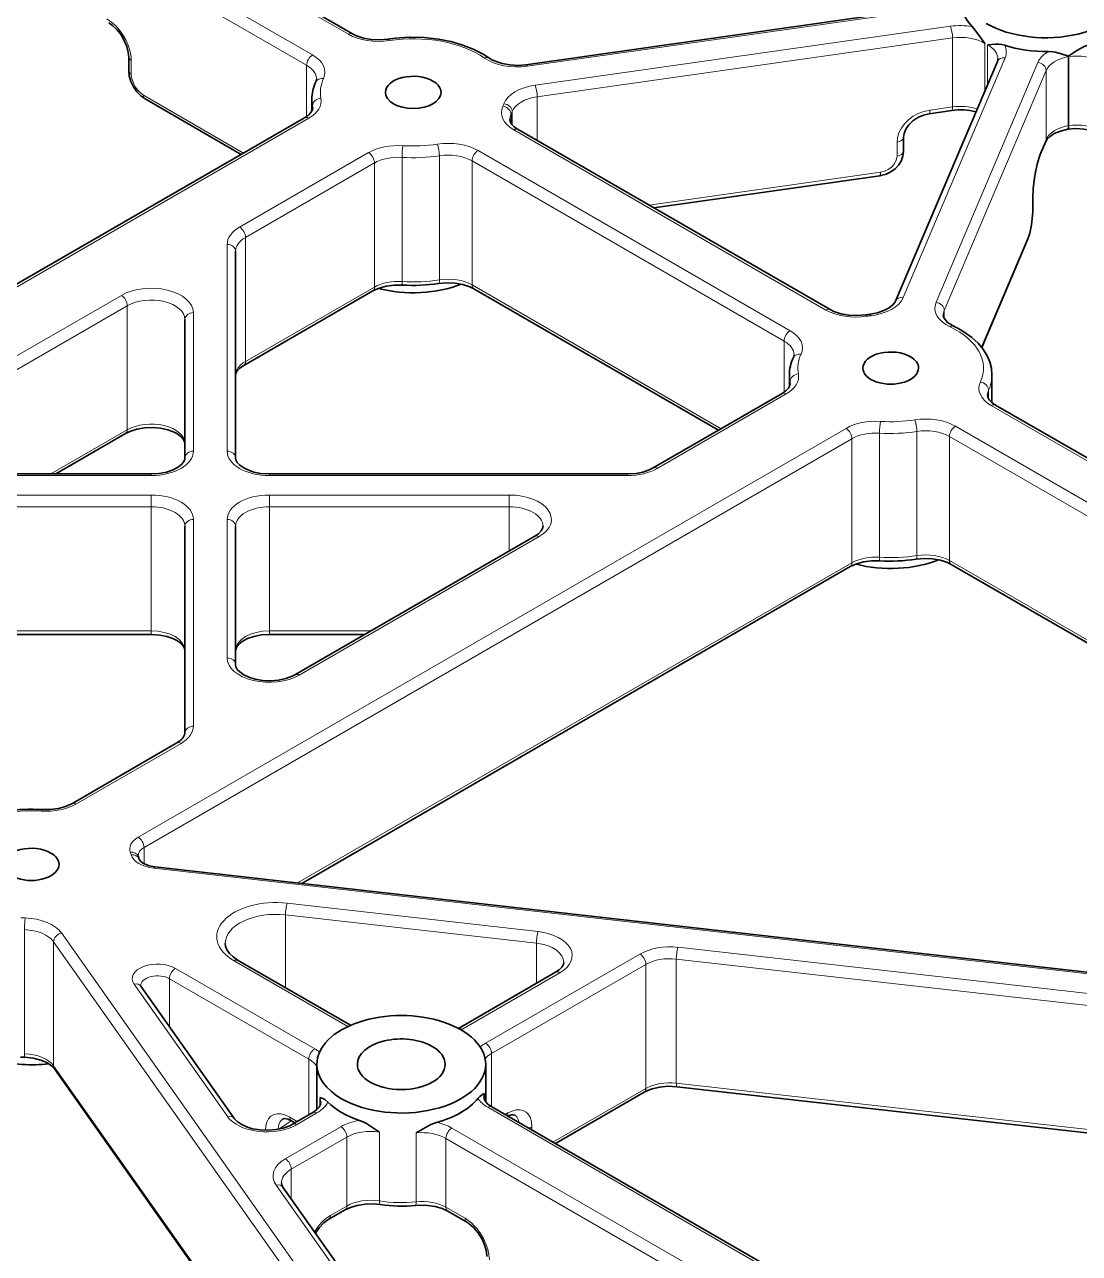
# Model space of a CAD drawing. Extents: x 297 to 1016, y 71 to 742.
# Drawn here: x 837.4 to 899.9, y 598.9 to 671.7 of the extents above; entities that cross this region are included whole.
import ezdxf

# ---------------------------------------------------------------- set-up
doc = ezdxf.new("R2010")
doc.units = 0

msp = doc.modelspace()

# ---------------------------------------------------------------- linework, layer by layer
at = {"color": 7, "lineweight": 13, "ltscale": 0.374103}
for p, q in [((843.633, 678.594), (856.592, 671.112)), ((854.471, 669.887), (841.512, 677.369)), ((892.553, 647.9), (905.513, 640.418)), ((905.159, 639.806), (892.2, 647.288))]:
    msp.add_line(p, q, dxfattribs=at)
at = {"color": 7, "lineweight": 35, "ltscale": 0.374103}
msp.add_line((856.842, 671.137), (843.883, 678.619), dxfattribs=at)
at = {"color": 7, "lineweight": 13, "ltscale": 0.374104}
msp.add_line((841.158, 676.757), (854.117, 669.275), dxfattribs=at)
at = {"color": 7, "lineweight": 35}
for p, q in [((867.109, 669.308), (891.711, 672.792)), ((853.997, 666.167), (812.065, 641.957)), ((866.64, 665.48), (885.127, 654.807)), ((873.123, 645.07), (851.91, 645.07)), ((886.317, 639.581), (853.824, 620.822)), ((844.91, 635.567), (823.697, 635.567)), ((950.879, 609.866), (845.128, 621.804)), ((839.186, 609.838), (867.868, 569.241)), ((876.054, 608.781), (949.537, 600.486)), ((911.946, 580.535), (865.096, 607.584)), ((879.846, 564.424), (852.717, 602.825))]:
    msp.add_line(p, q, dxfattribs=at)
at = {"color": 7, "lineweight": 13}
for p, q in [((867.179, 669.221), (891.781, 672.705)), ((867.655, 668.1), (892.258, 671.584)), ((892.377, 670.895), (867.775, 667.411)), ((812.315, 641.933), (854.247, 666.142)), ((884.877, 654.782), (866.39, 665.455)), ((864.269, 664.23), (882.755, 653.557)), ((882.402, 652.945), (863.915, 663.618)), ((844.134, 623.561), (886.067, 647.771)), ((886.42, 647.159), (844.488, 622.949)), ((873.123, 644.978), (851.91, 644.978)), ((823.697, 643.824), (844.91, 643.824)), ((844.91, 643.127), (823.697, 643.127)), ((853.579, 620.85), (886.42, 639.81)), ((823.697, 635.778), (844.91, 635.778)), ((950.823, 609.777), (845.072, 621.715)), ((875.087, 566.473), (839.131, 617.366)), ((839.594, 617.884), (875.55, 566.99)), ((876.111, 617.035), (956.046, 608.011)), ((955.95, 607.319), (876.015, 616.343)), ((839.131, 610.018), (867.99, 569.171)), ((876.015, 608.995), (949.84, 600.66)), ((911.696, 580.51), (864.846, 607.559)), ((862.725, 606.334), (909.575, 579.285)), ((909.221, 578.673), (862.371, 605.722)), ((879.438, 564.544), (852.309, 602.944))]:
    msp.add_line(p, q, dxfattribs=at)
at = {"color": 7, "lineweight": 13, "ltscale": 0.102061}
for p, q in [((892.377, 670.895), (892.377, 666.813)), ((897.92, 664.882), (897.92, 668.965)), ((856.498, 601.714), (856.498, 605.796)), ((862.371, 605.722), (862.371, 601.639))]:
    msp.add_line(p, q, dxfattribs=at)
at = {"color": 7, "lineweight": 35, "ltscale": 0.001207}
msp.add_line((894.268, 670.611), (894.297, 670.573), dxfattribs=at)
at = {"color": 7, "lineweight": 13, "ltscale": 0.069934}
msp.add_line((894.297, 667.775), (894.297, 670.573), dxfattribs=at)
at = {"color": 7, "lineweight": 35, "ltscale": 0.000775989}
msp.add_line((894.448, 670.486), (894.479, 670.49), dxfattribs=at)
at = {"color": 7, "lineweight": 13, "ltscale": 0.058917}
msp.add_line((894.448, 668.129), (894.448, 670.486), dxfattribs=at)
at = {"color": 7, "lineweight": 35, "ltscale": 0.020412}
msp.add_line((843.583, 668.945), (843.583, 669.761), dxfattribs=at)
at = {"color": 7, "lineweight": 13, "ltscale": 0.385822}
for p, q in [((895.492, 669.717), (889.457, 655.513)), ((897.92, 668.965), (891.885, 654.76))]:
    msp.add_line(p, q, dxfattribs=at)
at = {"color": 7, "lineweight": 35, "ltscale": 0.000656172}
msp.add_line((899.253, 669.816), (899.253, 669.789), dxfattribs=at)
at = {"color": 7, "lineweight": 35, "ltscale": 0.102061}
msp.add_line((899.253, 669.789), (899.253, 665.707), dxfattribs=at)
at = {"color": 7, "lineweight": 13, "ltscale": 0.020413}
for p, q in [((843.729, 668.74), (843.729, 669.557)), ((889.089, 663.898), (889.089, 664.714))]:
    msp.add_line(p, q, dxfattribs=at)
at = {"color": 7, "lineweight": 13, "ltscale": 0.075789}
msp.add_line((854.117, 669.275), (854.117, 666.243), dxfattribs=at)
at = {"color": 7, "lineweight": 35, "ltscale": 0.385822}
msp.add_line((895.032, 669.504), (888.997, 655.3), dxfattribs=at)
at = {"color": 7, "lineweight": 13, "ltscale": 0.385824}
msp.add_line((891.4, 655.237), (897.434, 669.442), dxfattribs=at)
at = {"color": 7, "lineweight": 13, "ltscale": 0.171475}
msp.add_line((850.385, 664.081), (844.445, 667.511), dxfattribs=at)
at = {"color": 7, "lineweight": 13, "ltscale": 0.064658}
msp.add_line((867.775, 664.825), (867.775, 667.411), dxfattribs=at)
at = {"color": 7, "lineweight": 35, "ltscale": 0.164259}
msp.add_line((844.548, 667.282), (850.238, 663.997), dxfattribs=at)
at = {"color": 7, "lineweight": 35, "ltscale": 0.017282}
for p, q in [((854.431, 666.571), (854.431, 667.263)), ((882.715, 650.242), (882.715, 650.933))]:
    msp.add_line(p, q, dxfattribs=at)
at = {"color": 7, "lineweight": 13, "ltscale": 0.005444}
msp.add_line((854.467, 666.882), (854.467, 666.664), dxfattribs=at)
at = {"color": 7, "lineweight": 13, "ltscale": 0.033618}
msp.add_line((891.046, 666.624), (892.377, 666.813), dxfattribs=at)
at = {"color": 7, "lineweight": 13, "ltscale": 0.012914}
msp.add_line((866.226, 665.85), (866.226, 666.366), dxfattribs=at)
at = {"color": 7, "lineweight": 13, "ltscale": 0.019475}
msp.add_line((866.296, 666.533), (866.296, 665.754), dxfattribs=at)
at = {"color": 7, "lineweight": 35, "ltscale": 0.033618}
msp.add_line((892.328, 666.598), (890.997, 666.41), dxfattribs=at)
at = {"color": 7, "lineweight": 35, "ltscale": 0.020413}
msp.add_line((889.47, 664.178), (889.47, 664.995), dxfattribs=at)
at = {"color": 7, "lineweight": 35, "ltscale": 0.020886}
msp.add_line((897.568, 663.987), (897.895, 664.755), dxfattribs=at)
at = {"color": 7, "lineweight": 13, "ltscale": 0.020879}
msp.add_line((897.593, 664.113), (897.92, 664.882), dxfattribs=at)
at = {"color": 7, "lineweight": 13, "ltscale": 0.22056}
for p, q in [((850.142, 659.69), (857.782, 664.101)), ((858.136, 663.489), (850.496, 659.077))]:
    msp.add_line(p, q, dxfattribs=at)
at = {"color": 7, "lineweight": 13, "ltscale": 0.183711}
for p, q in [((859.77, 656.471), (859.77, 663.82)), ((858.136, 663.489), (858.136, 656.14)), ((863.915, 656.27), (863.915, 663.618)), ((888.055, 647.49), (888.055, 640.141)), ((890.268, 640.238), (890.268, 647.587)), ((844.91, 635.778), (844.91, 643.127)), ((851.91, 643.127), (851.91, 635.778)), ((839.131, 617.366), (839.131, 610.018)), ((874.217, 608.678), (874.217, 616.026)), ((876.015, 616.343), (876.015, 608.995))]:
    msp.add_line(p, q, dxfattribs=at)
at = {"color": 7, "lineweight": 13, "ltscale": 0.183713}
for p, q in [((861.984, 663.917), (861.984, 656.568)), ((850.496, 651.729), (850.496, 659.077)), ((843.496, 655.036), (843.496, 647.688)), ((886.42, 639.81), (886.42, 647.159)), ((892.2, 647.288), (892.2, 639.94)), ((837.41, 610.734), (837.41, 618.082))]:
    msp.add_line(p, q, dxfattribs=at)
at = {"color": 7, "lineweight": 13, "ltscale": 0.346295}
msp.add_line((874.398, 661.001), (888.113, 662.943), dxfattribs=at)
at = {"color": 7, "lineweight": 35, "ltscale": 0.337762}
msp.add_line((888.064, 662.728), (874.687, 660.834), dxfattribs=at)
at = {"color": 7, "lineweight": 13, "ltscale": 0.020412}
msp.add_line((897.114, 660.535), (897.114, 661.351), dxfattribs=at)
at = {"color": 7, "lineweight": 35, "ltscale": 0.020407}
msp.add_line((897.128, 660.604), (897.128, 661.42), dxfattribs=at)
at = {"color": 7, "lineweight": 13, "ltscale": 0.178251}
msp.add_line((894.086, 652.592), (896.874, 659.154), dxfattribs=at)
at = {"color": 7, "lineweight": 35, "ltscale": 0.175438}
msp.add_line((894.105, 652.569), (896.849, 659.028), dxfattribs=at)
at = {"color": 7, "lineweight": 13, "ltscale": 0.306186}
msp.add_line((849.41, 646.422), (849.41, 658.669), dxfattribs=at)
at = {"color": 7, "lineweight": 35, "ltscale": 0.306186}
for p, q in [((849.91, 658.261), (849.91, 646.013)), ((846.91, 629.725), (846.91, 641.972))]:
    msp.add_line(p, q, dxfattribs=at)
at = {"color": 7, "lineweight": 35, "ltscale": 0.220561}
msp.add_line((850.392, 651.5), (858.032, 655.911), dxfattribs=at)
at = {"color": 7, "lineweight": 13, "ltscale": 0.220561}
msp.add_line((850.496, 651.729), (858.136, 656.14), dxfattribs=at)
at = {"color": 7, "lineweight": 13, "ltscale": 0.425899}
msp.add_line((863.915, 656.27), (878.669, 647.752), dxfattribs=at)
at = {"color": 7, "lineweight": 35, "ltscale": 0.418683}
msp.add_line((878.523, 647.667), (864.019, 656.041), dxfattribs=at)
at = {"color": 7, "lineweight": 13, "ltscale": 0.4103}
for p, q in [((843.142, 655.648), (828.929, 647.442)), ((867.891, 641.36), (853.678, 633.154))]:
    msp.add_line(p, q, dxfattribs=at)
at = {"color": 7, "lineweight": 13, "ltscale": 0.410302}
msp.add_line((829.282, 646.83), (843.496, 655.036), dxfattribs=at)
at = {"color": 7, "lineweight": 13, "ltscale": 0.20515}
for p, q in [((847.41, 646.422), (847.41, 654.628)), ((849.41, 634.174), (849.41, 642.38))]:
    msp.add_line(p, q, dxfattribs=at)
at = {"color": 7, "lineweight": 13, "ltscale": 0.011873}
msp.add_line((891.885, 654.76), (891.885, 654.286), dxfattribs=at)
at = {"color": 7, "lineweight": 35, "ltscale": 0.20515}
for p, q in [((846.91, 654.219), (846.91, 646.013)), ((849.91, 641.972), (849.91, 633.766))]:
    msp.add_line(p, q, dxfattribs=at)
at = {"color": 7, "lineweight": 13, "ltscale": 0.07579}
msp.add_line((882.402, 649.913), (882.402, 652.945), dxfattribs=at)
at = {"color": 7, "lineweight": 35, "ltscale": 0.040987}
msp.add_line((894.715, 649.294), (894.715, 650.933), dxfattribs=at)
at = {"color": 7, "lineweight": 13, "ltscale": 0.005443}
msp.add_line((882.751, 650.334), (882.751, 650.552), dxfattribs=at)
at = {"color": 7, "lineweight": 13, "ltscale": 0.012915}
for p, q in [((894.51, 650.036), (894.51, 649.52)), ((854.894, 607.62), (854.894, 608.136))]:
    msp.add_line(p, q, dxfattribs=at)
at = {"color": 7, "lineweight": 35, "ltscale": 0.220562}
msp.add_line((874.641, 645.426), (882.281, 649.837), dxfattribs=at)
at = {"color": 7, "lineweight": 13, "ltscale": 0.220562}
msp.add_line((882.531, 649.812), (874.891, 645.401), dxfattribs=at)
at = {"color": 7, "lineweight": 13, "ltscale": 0.369401}
msp.add_line((907.471, 641.737), (894.674, 649.125), dxfattribs=at)
at = {"color": 7, "lineweight": 35, "ltscale": 0.366926}
msp.add_line((894.924, 649.15), (907.635, 641.811), dxfattribs=at)
at = {"color": 7, "lineweight": 13, "ltscale": 0.13087}
msp.add_line((843.496, 647.688), (838.962, 645.07), dxfattribs=at)
at = {"color": 7, "lineweight": 35, "ltscale": 0.119426}
msp.add_line((839.255, 645.07), (843.392, 647.459), dxfattribs=at)
at = {"color": 7, "lineweight": 35, "ltscale": 0.35533}
msp.add_line((830.697, 645.07), (844.91, 645.07), dxfattribs=at)
at = {"color": 7, "lineweight": 13, "ltscale": 0.35533}
for p, q in [((830.697, 644.978), (844.91, 644.978)), ((851.91, 643.824), (866.123, 643.824)), ((866.123, 643.127), (851.91, 643.127))]:
    msp.add_line(p, q, dxfattribs=at)
at = {"color": 7, "lineweight": 13, "ltscale": 0.002293}
for p, q in [((844.91, 645.07), (844.91, 644.978)), ((851.91, 644.978), (851.91, 645.07)), ((873.123, 644.978), (873.123, 645.07))]:
    msp.add_line(p, q, dxfattribs=at)
at = {"color": 7, "lineweight": 13, "ltscale": 0.017424}
for p, q in [((844.91, 643.127), (844.91, 643.824)), ((851.91, 643.824), (851.91, 643.127)), ((866.123, 643.824), (866.123, 643.127))]:
    msp.add_line(p, q, dxfattribs=at)
at = {"color": 7, "lineweight": 13, "ltscale": 0.065465}
msp.add_line((866.123, 640.508), (866.123, 643.127), dxfattribs=at)
at = {"color": 7, "lineweight": 13, "ltscale": 0.306187}
msp.add_line((847.41, 642.38), (847.41, 630.133), dxfattribs=at)
at = {"color": 7, "lineweight": 35, "ltscale": 0.4103}
msp.add_line((853.428, 633.178), (867.641, 641.384), dxfattribs=at)
at = {"color": 7, "lineweight": 13, "ltscale": 0.279231}
msp.add_line((892.2, 639.94), (901.872, 634.355), dxfattribs=at)
at = {"color": 7, "lineweight": 35, "ltscale": 0.279231}
msp.add_line((901.976, 634.126), (892.303, 639.711), dxfattribs=at)
at = {"color": 7, "lineweight": 13, "ltscale": 0.005283}
for p, q in [((844.91, 635.567), (844.91, 635.778)), ((851.91, 635.567), (851.91, 635.778))]:
    msp.add_line(p, q, dxfattribs=at)
at = {"color": 7, "lineweight": 13, "ltscale": 0.15052}
msp.add_line((851.91, 635.778), (857.931, 635.778), dxfattribs=at)
at = {"color": 7, "lineweight": 35, "ltscale": 0.14137}
msp.add_line((851.91, 635.567), (857.565, 635.567), dxfattribs=at)
at = {"color": 7, "lineweight": 35, "ltscale": 0.179737}
msp.add_line((840.201, 625.542), (846.428, 629.137), dxfattribs=at)
at = {"color": 7, "lineweight": 13, "ltscale": 0.179737}
msp.add_line((846.678, 629.112), (840.451, 625.518), dxfattribs=at)
at = {"color": 7, "lineweight": 13, "ltscale": 0.024066}
msp.add_line((844.488, 622.949), (844.488, 621.986), dxfattribs=at)
at = {"color": 7, "lineweight": 13, "ltscale": 0.374008}
for p, q in [((852.964, 619.648), (867.83, 617.969)), ((867.734, 617.278), (852.868, 618.956))]:
    msp.add_line(p, q, dxfattribs=at)
at = {"color": 7, "lineweight": 13, "ltscale": 0.107816}
msp.add_line((852.868, 618.956), (852.868, 614.643), dxfattribs=at)
at = {"color": 7, "lineweight": 13, "ltscale": 0.059389}
msp.add_line((867.734, 614.902), (867.734, 617.278), dxfattribs=at)
at = {"color": 7, "lineweight": 13, "ltscale": 0.264017}
msp.add_line((864.717, 611.358), (873.863, 616.639), dxfattribs=at)
at = {"color": 7, "lineweight": 13, "ltscale": 0.238282}
msp.add_line((846.346, 615.79), (854.601, 611.024), dxfattribs=at)
at = {"color": 7, "lineweight": 13, "ltscale": 0.19461}
msp.add_line((856.559, 612.343), (849.818, 616.236), dxfattribs=at)
at = {"color": 7, "lineweight": 35, "ltscale": 0.192135}
msp.add_line((856.724, 612.418), (850.068, 616.26), dxfattribs=at)
at = {"color": 7, "lineweight": 13, "ltscale": 0.264018}
msp.add_line((874.217, 616.026), (865.071, 610.746), dxfattribs=at)
at = {"color": 7, "lineweight": 13, "ltscale": 0.238281}
msp.add_line((854.247, 610.412), (845.993, 615.178), dxfattribs=at)
at = {"color": 7, "lineweight": 13, "ltscale": 0.070889}
msp.add_line((845.993, 615.178), (845.993, 612.342), dxfattribs=at)
at = {"color": 7, "lineweight": 35, "ltscale": 0.166237}
msp.add_line((868.868, 615.557), (863.11, 612.232), dxfattribs=at)
at = {"color": 7, "lineweight": 13, "ltscale": 0.167869}
msp.add_line((869.118, 615.532), (863.303, 612.175), dxfattribs=at)
at = {"color": 7, "lineweight": 13, "ltscale": 0.240186}
msp.add_line((849.441, 607.004), (843.897, 614.851), dxfattribs=at)
at = {"color": 7, "lineweight": 35, "ltscale": 0.240187}
msp.add_line((849.849, 606.884), (844.305, 614.731), dxfattribs=at)
at = {"color": 7, "lineweight": 13, "ltscale": 0.078685}
msp.add_line((865.071, 610.746), (865.071, 607.599), dxfattribs=at)
at = {"color": 7, "lineweight": 35, "ltscale": 0.00646}
msp.add_line((837.424, 610.522), (837.166, 610.536), dxfattribs=at)
at = {"color": 7, "lineweight": 13, "ltscale": 0.082414}
msp.add_line((854.247, 607.116), (854.247, 610.412), dxfattribs=at)
at = {"color": 7, "lineweight": 35, "ltscale": 0.067143}
msp.add_line((854.724, 610.108), (854.724, 607.422), dxfattribs=at)
at = {"color": 7, "lineweight": 35, "ltscale": 0.055385}
msp.add_line((864.724, 610.108), (864.724, 607.893), dxfattribs=at)
at = {"color": 7, "lineweight": 13, "ltscale": 0.158998}
msp.add_line((868.709, 605.498), (874.217, 608.678), dxfattribs=at)
at = {"color": 7, "lineweight": 13, "ltscale": 0.008746}
msp.add_line((864.645, 608.375), (864.645, 608.025), dxfattribs=at)
at = {"color": 7, "lineweight": 35, "ltscale": 0.151781}
msp.add_line((868.855, 605.413), (874.113, 608.449), dxfattribs=at)
at = {"color": 7, "lineweight": 35, "ltscale": 0.03483}
msp.add_line((854.48, 607.25), (853.273, 606.553), dxfattribs=at)
at = {"color": 7, "lineweight": 13, "ltscale": 0.03483}
msp.add_line((854.73, 607.225), (853.523, 606.528), dxfattribs=at)
at = {"color": 7, "lineweight": 13, "ltscale": 0.004611}
msp.add_line((865.88, 607.131), (866.04, 607.223), dxfattribs=at)
at = {"color": 7, "lineweight": 13, "ltscale": 0.094922}
for p, q in [((852.856, 604.51), (856.144, 606.409)), ((856.498, 605.796), (853.209, 603.898))]:
    msp.add_line(p, q, dxfattribs=at)
at = {"color": 7, "lineweight": 13, "ltscale": 0.013091}
msp.add_line((853.113, 606.984), (853.567, 606.723), dxfattribs=at)
at = {"color": 7, "lineweight": 35, "ltscale": 0.005876}
msp.add_line((853.42, 606.638), (853.217, 606.756), dxfattribs=at)
at = {"color": 7, "lineweight": 13, "ltscale": 0.004901}
msp.add_line((867.464, 606.412), (867.464, 606.216), dxfattribs=at)
at = {"color": 7, "lineweight": 13, "ltscale": 0.102063}
for p, q in [((858.429, 606.095), (858.429, 602.013)), ((860.605, 601.959), (860.605, 606.042))]:
    msp.add_line(p, q, dxfattribs=at)
at = {"color": 7, "lineweight": 13, "ltscale": 0.044247}
msp.add_line((853.209, 603.898), (853.209, 602.128), dxfattribs=at)
at = {"color": 7, "lineweight": 35, "ltscale": 0.027981}
msp.add_line((856.394, 601.485), (855.425, 600.925), dxfattribs=at)
at = {"color": 7, "lineweight": 13, "ltscale": 0.027983}
msp.add_line((855.528, 601.154), (856.498, 601.714), dxfattribs=at)
at = {"color": 7, "lineweight": 13, "ltscale": 0.032739}
msp.add_line((862.371, 601.639), (863.505, 600.984), dxfattribs=at)
at = {"color": 7, "lineweight": 35, "ltscale": 0.03274}
msp.add_line((863.609, 600.756), (862.475, 601.41), dxfattribs=at)
at = {"color": 7, "lineweight": 13}
for points in [[(843.729, 669.557), (843.718, 669.772), (843.683, 669.996), (843.624, 670.232), (843.543, 670.47), (843.403, 670.782), (843.231, 671.082), (843.03, 671.363), (842.808, 671.613), (842.569, 671.829), (842.292, 672.02)], [(844.445, 667.511), (844.272, 667.635), (844.11, 667.799), (843.968, 667.994), (843.854, 668.208), (843.775, 668.43), (843.734, 668.646), (843.729, 668.74)], [(889.089, 664.714), (889.119, 664.999), (889.205, 665.283), (889.345, 665.559), (889.537, 665.817), (889.773, 666.051), (890.047, 666.255), (890.351, 666.42), (890.676, 666.543), (891.046, 666.624)], [(888.113, 662.943), (888.349, 663.001), (888.57, 663.103), (888.764, 663.243), (888.919, 663.414), (889.028, 663.606), (889.083, 663.807), (889.089, 663.898)], [(897.114, 661.351), (897.13, 661.807), (897.176, 662.307), (897.281, 662.986), (897.423, 663.606), (897.503, 663.871), (897.593, 664.113)], [(896.874, 659.154), (896.986, 659.514), (897.072, 659.977), (897.112, 660.441), (897.114, 660.535)], [(851.676, 606.198), (851.699, 606.459), (851.762, 606.688), (851.863, 606.879), (852.002, 607.03), (852.174, 607.131), (852.375, 607.18), (852.597, 607.174), (852.836, 607.114), (853.113, 606.984)], [(866.04, 607.223), (866.286, 607.34), (866.523, 607.405), (866.746, 607.416), (866.948, 607.373), (867.123, 607.276), (867.266, 607.129), (867.372, 606.937), (867.439, 606.705), (867.464, 606.412)], [(866.703, 606.656), (866.649, 606.842), (866.56, 606.993), (866.46, 607.087)], [(852.67, 606.845), (852.594, 606.768), (852.532, 606.673), (852.481, 606.55), (852.449, 606.411), (852.435, 606.259)], [(854.579, 600.19), (854.801, 600.506), (855.022, 600.756), (855.259, 600.969), (855.528, 601.154)], [(863.505, 600.984), (863.692, 600.863), (863.874, 600.717), (864.051, 600.548), (864.218, 600.359), (864.421, 600.082), (864.598, 599.783), (864.741, 599.472), (864.848, 599.158), (864.916, 598.85), (864.943, 598.522)]]:
    msp.add_lwpolyline(points, dxfattribs=at)
at = {"color": 7, "lineweight": 35}
for points in [[(842.396, 671.791), (842.643, 671.616), (842.892, 671.374), (843.123, 671.078), (843.319, 670.744), (843.465, 670.397), (843.554, 670.061), (843.583, 669.761)], [(858.931, 670.824), (858.443, 670.782), (857.95, 670.803), (857.482, 670.886), (857.072, 671.023), (856.842, 671.137)], [(893.543, 671.569), (893.705, 671.38), (894.036, 670.927), (894.268, 670.611)], [(864.57, 669.941), (863.981, 670.239), (863.314, 670.496), (862.652, 670.683), (861.931, 670.824), (861.079, 670.917), (860.214, 670.936), (859.354, 670.88), (858.931, 670.824)], [(894.479, 670.49), (894.897, 670.529), (895.128, 670.525), (895.295, 670.503), (895.467, 670.459)], [(899.253, 669.816), (899.686, 670.104), (899.91, 670.245), (900.141, 670.37), (900.374, 670.468)], [(867.109, 669.308), (866.629, 669.272), (866.147, 669.297), (865.691, 669.381), (865.29, 669.516), (865.066, 669.627)], [(898.051, 670.093), (898.312, 670.077), (898.48, 670.048), (898.805, 669.964), (899.253, 669.816)], [(843.583, 668.945), (843.609, 668.661), (843.706, 668.317), (843.862, 667.991), (844.069, 667.695), (844.319, 667.443), (844.548, 667.282)], [(853.997, 666.167), (854.221, 666.323), (854.376, 666.484), (854.46, 666.641), (854.479, 666.755)], [(866.64, 665.48), (866.415, 665.636), (866.261, 665.798), (866.177, 665.955), (866.158, 666.068)], [(890.997, 666.41), (890.65, 666.328), (890.319, 666.185), (890.023, 665.989), (889.782, 665.754), (889.607, 665.498), (889.503, 665.24), (889.47, 664.995)], [(899.198, 665.491), (898.772, 665.383), (898.406, 665.228), (898.151, 665.064), (897.981, 664.897), (897.895, 664.755)], [(899.253, 665.707), (899.243, 665.575), (899.231, 665.528), (899.217, 665.503), (899.209, 665.496), (899.198, 665.491)], [(899.198, 665.491), (899.67, 665.527), (900.153, 665.502), (900.61, 665.419), (901.012, 665.283), (901.237, 665.172)], [(889.47, 664.179), (889.441, 663.913), (889.349, 663.644), (889.187, 663.377), (888.972, 663.146), (888.723, 662.963), (888.442, 662.826), (888.129, 662.739), (888.064, 662.728)], [(897.128, 661.42), (897.153, 661.985), (897.244, 662.72), (897.385, 663.412), (897.501, 663.81), (897.568, 663.987)], [(896.849, 659.028), (896.953, 659.336), (897.06, 659.834), (897.121, 660.377), (897.128, 660.603)], [(859.793, 656.259), (859.3, 656.259), (858.822, 656.196), (858.408, 656.082), (858.086, 655.941), (858.032, 655.911)], [(861.931, 656.353), (862.418, 656.396), (862.912, 656.374), (863.379, 656.291), (863.79, 656.154), (864.019, 656.041)], [(887.494, 654.533), (887.928, 654.615), (888.311, 654.744), (888.622, 654.906), (888.844, 655.083), (888.965, 655.236), (888.997, 655.3)], [(887.215, 654.494), (886.727, 654.452), (886.234, 654.473), (885.767, 654.556), (885.356, 654.693), (885.127, 654.807)], [(892.31, 653.898), (892.089, 654.051), (891.934, 654.212), (891.849, 654.365), (891.828, 654.485)], [(894.715, 650.933), (894.679, 651.343), (894.58, 651.722), (894.412, 652.103), (894.174, 652.479), (893.89, 652.815), (893.516, 653.158), (893.051, 653.492), (892.854, 653.611)], [(850.392, 651.5), (850.158, 651.336), (850.01, 651.179), (849.928, 651.023), (849.91, 650.912)], [(882.281, 649.837), (882.506, 649.993), (882.66, 650.154), (882.744, 650.311), (882.763, 650.425)], [(894.924, 649.15), (894.7, 649.306), (894.545, 649.468), (894.461, 649.625), (894.442, 649.738)], [(843.392, 647.459), (843.704, 647.606), (844.069, 647.718), (844.518, 647.794), (844.989, 647.814), (845.455, 647.775), (845.89, 647.681), (846.268, 647.542), (846.428, 647.459)], [(846.428, 647.459), (846.662, 647.294), (846.809, 647.138), (846.892, 646.981), (846.91, 646.871)], [(844.91, 645.07), (845.379, 645.099), (845.821, 645.184), (846.206, 645.316), (846.522, 645.484), (846.723, 645.647), (846.845, 645.802), (846.904, 645.954), (846.91, 646.013)], [(850.392, 645.426), (850.158, 645.59), (850.01, 645.747), (849.928, 645.903), (849.91, 646.013)], [(851.91, 645.07), (851.395, 645.105), (850.992, 645.186), (850.634, 645.307), (850.392, 645.426)], [(873.123, 645.07), (873.638, 645.105), (874.041, 645.186), (874.399, 645.307), (874.641, 645.426)], [(867.641, 641.384), (867.857, 641.533), (868.014, 641.694), (868.099, 641.845), (868.123, 641.972)], [(888.078, 639.929), (887.584, 639.929), (887.106, 639.866), (886.692, 639.752), (886.37, 639.611), (886.317, 639.581)], [(890.215, 640.023), (890.703, 640.066), (891.196, 640.044), (891.663, 639.961), (892.074, 639.824), (892.303, 639.711)], [(844.91, 635.567), (845.425, 635.532), (845.828, 635.451), (846.186, 635.33), (846.428, 635.211)], [(851.91, 635.567), (851.441, 635.538), (850.999, 635.453), (850.613, 635.322), (850.298, 635.153), (850.096, 634.99), (849.974, 634.835), (849.915, 634.683), (849.91, 634.624)], [(846.428, 635.211), (846.662, 635.047), (846.809, 634.89), (846.892, 634.734), (846.91, 634.624)], [(850.392, 633.178), (850.158, 633.343), (850.01, 633.499), (849.928, 633.656), (849.91, 633.766)], [(850.392, 633.178), (850.704, 633.031), (851.069, 632.919), (851.518, 632.843), (851.989, 632.823), (852.455, 632.862), (852.89, 632.956), (853.268, 633.096), (853.428, 633.178)], [(846.428, 629.137), (846.662, 629.301), (846.809, 629.458), (846.892, 629.615), (846.91, 629.725)], [(838.44, 625.194), (838.934, 625.195), (839.412, 625.258), (839.826, 625.372), (840.148, 625.513), (840.201, 625.542)], [(844.446, 622.009), (844.292, 622.121), (844.214, 622.218), (844.202, 622.247)], [(845.128, 621.804), (844.791, 621.869), (844.511, 621.974), (844.446, 622.009)], [(850.068, 616.26), (849.768, 616.463), (849.55, 616.669), (849.391, 616.893), (849.309, 617.106), (849.293, 617.256)], [(868.868, 615.557), (869.084, 615.706), (869.241, 615.867), (869.327, 616.017), (869.35, 616.145)], [(837.424, 610.522), (837.91, 610.472), (838.366, 610.359), (838.705, 610.219), (838.797, 610.169)], [(838.797, 610.169), (839.034, 610.003), (839.186, 609.838)], [(876.054, 608.781), (875.517, 608.803), (875.031, 608.757), (874.583, 608.651), (874.233, 608.513), (874.113, 608.449)], [(854.48, 607.25), (854.705, 607.406), (854.859, 607.568), (854.943, 607.725), (854.962, 607.837)], [(854.894, 608.136), (855.071, 608.081), (855.187, 608.021), (855.375, 607.867)], [(864.265, 608.085), (864.371, 608.202), (864.539, 608.326), (864.645, 608.375)], [(865.096, 607.584), (864.86, 607.75), (864.713, 607.907), (864.63, 608.065), (864.614, 608.171)], [(866.031, 607.044), (866.23, 607.112), (866.365, 607.121), (866.461, 607.087)], [(850.238, 606.553), (850.001, 606.72), (849.849, 606.884)], [(850.238, 606.553), (850.55, 606.406), (850.915, 606.294), (851.363, 606.218), (851.834, 606.198), (852.301, 606.237), (852.736, 606.33), (853.113, 606.47), (853.273, 606.553)], [(853.217, 606.756), (852.996, 606.856), (852.829, 606.888), (852.723, 606.875), (852.67, 606.845)], [(857.256, 606.781), (857.501, 606.679), (857.66, 606.593), (857.97, 606.401), (858.429, 606.095)], [(860.605, 606.042), (861.152, 606.37), (861.436, 606.523), (861.623, 606.606), (861.814, 606.669)], [(852.717, 602.825), (852.641, 602.972), (852.624, 603.081)], [(856.394, 601.485), (856.712, 601.634), (857.109, 601.753), (857.583, 601.826), (858.077, 601.837), (858.482, 601.797)], [(862.475, 601.41), (862.147, 601.563), (861.74, 601.683), (861.273, 601.753), (860.743, 601.76), (860.568, 601.746)], [(854.636, 600.109), (854.86, 600.425), (855.143, 600.72), (855.364, 600.888), (855.425, 600.925)], [(864.796, 598.726), (864.767, 599.024), (864.679, 599.36), (864.533, 599.707), (864.283, 600.119), (864.002, 600.448), (863.731, 600.677), (863.609, 600.756)]]:
    msp.add_lwpolyline(points, dxfattribs=at)
for centre, radius, start, end in [((861.909, 665.322), 5.331, 55.26783, 60.05684), ((865.912, 671.098), 1.697, 235.29628, 240.07975), ((894.688, 669.657), 0.376, 336.01317, 359.30194), ((856.87, 667.25), 2.44, 154.65375, 179.71098), ((854.319, 668.464), 0.384, 333.90885, 359.09609), ((892.853, 662.917), 3.718, 75.81076, 98.11822), ((860.431, 666.161), 9.922, 266.31431, 278.69071), ((888.667, 645.101), 9.505, 97.08979, 98.79039), ((893.319, 655.65), 2.021, 240.06859, 244.4338), ((889.836, 648.373), 6.045, 60.04978, 64.41748), ((882.603, 652.134), 0.384, 333.90885, 359.09609), ((885.154, 650.921), 2.44, 154.65375, 179.71098), ((888.716, 649.831), 9.922, 266.31431, 278.69071), ((837.802, 615.292), 9.922, 86.31431, 98.69071), ((844.227, 622.461), 0.0905, 181.45592, 201.66098), ((841.597, 621.495), 2.711, 16.11837, 20.13664), ((844.391, 614.799), 0.109, 195.71108, 218.51256), ((859.724, 609.927), 8.224, 261.31726, 275.89125)]:
    msp.add_arc(centre, radius, start, end, dxfattribs=at)
at = {"color": 7, "lineweight": 13}
msp.add_arc((897.27, 664.112), 0.323, 337.09645, 0.22574, dxfattribs=at)
at = {"color": 7, "lineweight": 35}
for centre, major_axis, start_param, end_param in [((897.907, 673.795), (-5, 0), 0.785398, 3.141593), ((897.907, 672.978), (5, 0), 3.141593, 3.651495), ((897.907, 672.978), (-5, 0), 1.060894, 1.59963), ((860.431, 667.671), (1.65, 0), 0.785398, 3.141593), ((860.431, 667.671), (1.65, 0), 0, 0.785398), ((860.431, 667.671), (1.65, 0), 3.141593, 6.283185), ((860.431, 658.69), (-5, 0), 1.143016, 2.175883), ((888.715, 651.341), (-1.65, 0), 3.926991, 6.283185), ((888.715, 651.341), (-1.65, 0), 3.141593, 3.926991), ((888.715, 651.341), (-1.65, 0), 6.283185, 9.424778), ((888.715, 642.36), (5, 0), 4.284608, 5.317476), ((837.803, 621.947), (-1.65, 0), 3.926991, 6.283185), ((837.803, 621.947), (-1.65, 0), 3.141593, 3.926991), ((837.803, 621.947), (-1.65, 0), 0, 3.141593), ((859.724, 610.108), (5, 0), 0, 3.141593), ((859.724, 610.108), (2.6, 0), 0.785398, 3.141593), ((859.724, 610.108), (2.6, 0), 0, 0.785398), ((837.803, 612.966), (5, 0), 4.284608, 4.921803), ((859.724, 610.108), (5, 0), 3.141593, 3.926991), ((859.724, 610.108), (5, 0), 3.926991, 6.283185), ((859.724, 610.108), (2.6, 0), 3.141593, 6.283185), ((859.724, 609.292), (5, 0), 3.657622, 4.196359), ((859.724, 609.292), (5, 0), 5.143772, 5.851802)]:
    msp.add_ellipse(centre, major_axis=major_axis, ratio=0.57735, start_param=start_param, end_param=end_param, dxfattribs=at)
at = {"color": 7, "lineweight": 13}
for centre, major_axis, ratio, start_param, end_param in [((856.592, 670.704), (0.25, 0.433), 0.57735, 6.283185, 7.068583), ((858.36, 672.133), (2.5, 0), 0.57735, 3.926991, 4.974188), ((860.431, 667.671), (-5.5, 0), 0.57735, 3.834943, 4.974188), ((892.853, 670.182), (-2.5, 0), 0.57735, 4.432793, 4.952923), ((892.258, 671.176), (0.07, -0.495), 0.194507, 0.941481, 2.512277), ((859.007, 670.33), (-0.076, 0.494), 0.211325, 5.651271, 6.283185), ((892.853, 669.774), (2, 0), 0.57735, 0.764133, 1.811331), ((893.064, 669.652), (2, 0), 0.57735, 0, 0.806663), ((893.064, 670.061), (-2.5, 0), 0.57735, 2.901058, 3.421188), ((844.083, 669.761), (0.5, 0), 0.57735, 3.141905, 3.926991), ((854.471, 669.479), (-0.25, -0.433), 0.57735, 3.926991, 5.497787), ((852.703, 668.867), (2.5, 0), 0.57735, 6.021386, 7.068583), ((864.661, 669.292), (0.285, 0.411), 0.627975, 6.283068, 7.119044), ((866.583, 670.623), (2.5, 0), 0.57735, 3.834943, 4.952923), ((895.492, 669.308), (-0.46, 0.195), 0.79299, 5.037343, 6.283274), ((899.862, 669.098), (-2.5, 0), 0.57735, 5.522521, 6.042651), ((899.862, 668.69), (2, 0), 0.57735, 1.88045, 2.901058), ((899.719, 668.666), (2, 0), 0.57735, 0.785398, 1.806006), ((844.083, 668.945), (0.5, 0), 0.57735, 3.141697, 3.926991), ((852.703, 668.458), (-2, 0), 0.57735, 3.141593, 3.926991), ((867.179, 668.813), (-0.07, 0.495), 0.194507, 5.65387, 6.283185), ((897.434, 669.033), (0.46, -0.195), 0.79299, 0.324954, 1.89575), ((855.118, 668.085), (-0.454, 0.211), 0.788675, 5.063268, 6.283307), ((860.431, 667.671), (-5.5, 0), 0.57735, 6.021386, 6.393452), ((844.798, 667.715), (0.25, 0.433), 0.57735, 2.356194, 3.141593), ((868.251, 666.698), (-2.5, 0), 0.57735, 4.952923, 6.070903), ((868.251, 666.29), (2, 0), 0.57735, 1.811331, 2.92931), ((867.655, 667.692), (0.07, -0.495), 0.194507, 0.941481, 2.512277), ((852.479, 667.163), (2.5, 0), 0.57735, 5.497787, 6.393452), ((860.431, 667.263), (6, 0), 0.57735, 3.141641, 3.251859), ((854.964, 666.913), (-0.491, -0.094), 0.811538, 4.558003, 6.128799), ((852.479, 666.755), (-2, 0), 0.57735, 3.141586, 3.251859), ((868.158, 666.476), (-2.5, 0), 0.57735, 6.021386, 7.068583), ((860.431, 667.671), (5.5, 0), 0.57735, 6.021386, 6.070903), ((865.743, 666.441), (0.454, -0.211), 0.788675, 0.350879, 1.921676), ((865.807, 666.594), (0.468, -0.175), 0.798168, 0.289587, 1.860383), ((892.258, 667.093), (0.07, -0.495), 0.194507, 6.283185, 7.224666), ((892.853, 665.691), (-2, 0), 0.57735, 4.196693, 4.952923), ((854.247, 665.734), (-0.25, 0.433), 0.57735, 5.497787, 6.283185), ((868.158, 666.068), (2, 0), 0.57735, 2.879793, 3.141593), ((860.431, 667.263), (-6, 0), 0.57735, 2.879793, 2.92931), ((890.926, 666.905), (0.07, -0.495), 0.194507, 6.283099, 7.224666), ((866.39, 665.047), (0.25, 0.433), 0.57735, 0, 0.785398), ((899.862, 664.607), (-2, 0), 0.57735, 5.022043, 6.042651), ((899.719, 664.584), (-2, 0), 0.57735, 3.926991, 4.947599), ((859.55, 663.08), (-2.5, 0), 0.57735, 4.602122, 5.497787), ((859.825, 664.107), (-0.032, -0.499), 0.08985, 3.759947, 5.330743), ((860.431, 667.671), (5.5, 0), 0.57735, 4.602122, 4.974188), ((862.501, 663.21), (-2.5, 0), 0.57735, 3.926991, 4.974188), ((861.854, 664.196), (0.076, -0.494), 0.211325, 0.938882, 2.509678), ((888.97, 664.995), (-0.5, 0), 0.57735, 1.811331, 3.141698), ((897.434, 664.951), (0.46, -0.195), 0.79299, 0.000088, 0.324954), ((857.782, 663.693), (0.25, -0.433), 0.57735, 0.785398, 2.356194), ((859.55, 662.672), (2, 0), 0.57735, 1.46053, 2.356194), ((860.431, 667.263), (-6, 0), 0.57735, 1.46053, 1.832596), ((862.501, 662.802), (2, 0), 0.57735, 0.785398, 1.832596), ((864.269, 663.822), (-0.25, -0.433), 0.57735, 3.926991, 5.497787), ((888.97, 664.178), (-0.5, 0), 0.57735, 1.811331, 3.141591), ((887.994, 663.223), (-0.07, 0.495), 0.194507, 3.141593, 4.083073), ((896.628, 661.42), (0.5, 0), 0.57735, 6.042651, 6.283185), ((896.628, 660.603), (0.5, 0), 0.57735, 6.042651, 6.283854), ((851.91, 658.669), (-2.5, 0), 0.57735, 5.497787, 6.283185), ((850.142, 659.282), (0.25, -0.433), 0.57735, 0.785398, 2.356194), ((851.91, 658.261), (2, 0), 0.57735, 2.356194, 3.141593), ((896.389, 659.223), (0.46, -0.195), 0.79299, 0.000088, 0.324954), ((849.41, 658.261), (0.5, 0), 0.816497, 0, 1.570796), ((859.55, 655.324), (-2, 0), 0.57735, 4.602122, 5.497787), ((860.431, 659.914), (6, 0), 0.57735, 4.602122, 4.974188), ((861.854, 656.847), (0.076, -0.494), 0.211325, 6.283185, 7.222067), ((862.501, 655.453), (-2, 0), 0.57735, 3.926991, 4.974188), ((844.91, 654.628), (2.5, 0), 0.57735, 6.283185, 8.63938), ((857.782, 656.344), (0.25, -0.433), 0.57735, 0, 0.785398), ((859.825, 656.758), (-0.032, -0.499), 0.08985, 5.330743, 6.283185), ((864.269, 656.474), (-0.25, -0.433), 0.57735, 5.497787, 6.283185), ((843.142, 655.24), (-0.25, 0.433), 0.57735, 3.926991, 5.497787), ((844.91, 654.219), (-2, 0), 0.57735, 3.141593, 5.497787), ((887.029, 655.856), (-2.5, 0), 0.57735, 1.783079, 2.901058), ((889.457, 655.104), (-0.46, 0.195), 0.79299, 5.037343, 6.283274), ((893.828, 654.894), (-2.5, 0), 0.57735, 6.042651, 7.160631), ((891.4, 654.829), (0.46, -0.195), 0.79299, 0.324954, 1.89575), ((847.41, 654.219), (0.5, 0), 0.816497, 1.570796, 3.141593), ((884.877, 654.374), (0.25, 0.433), 0.57735, 6.283185, 7.068583), ((886.644, 655.803), (-2.5, 0), 0.57735, 0.785398, 1.832596), ((887.291, 654), (-0.076, 0.494), 0.211325, 5.651271, 6.283185), ((888.715, 651.341), (5.5, 0), 0.57735, 1.783079, 1.832596), ((887.556, 654.037), (-0.062, 0.496), 0.172029, 5.656963, 6.283185), ((893.828, 654.485), (2, 0), 0.57735, 2.901058, 3.141593), ((892.23, 653.375), (0.216, 0.451), 0.521838, 6.283185, 7.026608), ((888.715, 651.341), (5.5, 0), 0.57735, 6.021386, 7.160631), ((882.755, 653.149), (-0.25, -0.433), 0.57735, 3.926991, 5.497787), ((880.987, 652.128), (2, 0), 0.57735, 6.283185, 7.068583), ((880.987, 652.537), (-2.5, 0), 0.57735, 2.879793, 3.926991), ((883.402, 651.755), (0.454, -0.211), 0.788675, 1.921676, 3.141714), ((888.715, 651.341), (5.5, 0), 0.57735, 2.879793, 3.251859), ((851.91, 650.912), (-2, 0), 0.57735, 5.497787, 6.283185), ((850.142, 651.933), (-0.25, 0.433), 0.57735, 3.141593, 3.926991), ((880.763, 650.833), (-2.5, 0), 0.57735, 2.356194, 3.251859), ((888.715, 650.933), (-6, 0), 0.57735, 0.000048, 0.110267), ((883.248, 650.584), (0.491, 0.094), 0.811538, 1.41641, 2.987206), ((888.715, 650.933), (-6, 0), 0.57735, 2.879793, 3.141593), ((880.763, 650.425), (2, 0), 0.57735, 6.283178, 6.393452), ((896.442, 650.146), (-2.5, 0), 0.57735, 6.021386, 7.068583), ((894.027, 650.111), (0.454, -0.211), 0.788675, 0.350879, 1.921676), ((896.442, 649.738), (2, 0), 0.57735, 2.879793, 3.141593), ((882.531, 649.404), (0.25, -0.433), 0.57735, 2.356194, 3.141593), ((894.674, 648.717), (0.25, 0.433), 0.57735, 6.283185, 7.068583), ((844.91, 646.871), (2, 0), 0.57735, 6.283185, 8.63938), ((887.835, 646.75), (-2.5, 0), 0.57735, 4.602122, 5.497787), ((886.067, 647.363), (0.25, -0.433), 0.57735, 0.785398, 2.356194), ((888.11, 647.777), (-0.032, -0.499), 0.08985, 3.759947, 5.330743), ((888.715, 651.341), (5.5, 0), 0.57735, 4.602122, 4.974188), ((890.785, 646.88), (-2.5, 0), 0.57735, 3.926991, 4.974188), ((890.138, 647.866), (0.076, -0.494), 0.211325, 0.938882, 2.509678), ((892.553, 647.492), (-0.25, -0.433), 0.57735, 3.926991, 5.497787), ((843.142, 647.892), (-0.25, 0.433), 0.57735, 3.141593, 3.926991), ((887.835, 646.342), (2, 0), 0.57735, 1.46053, 2.356194), ((888.715, 650.933), (-6, 0), 0.57735, 1.46053, 1.832596), ((890.785, 646.472), (2, 0), 0.57735, 0.785398, 1.832596), ((844.91, 646.422), (2.5, 0), 0.57735, 4.712389, 6.283185), ((847.41, 646.013), (0.5, 0), 0.816497, 1.570796, 3.141593), ((851.91, 646.422), (-2.5, 0), 0.57735, 6.283185, 7.853982), ((849.41, 646.013), (-0.5, 0), 0.816497, 3.141593, 4.712389), ((873.123, 646.422), (-2.5, 0), 0.57735, 1.570796, 2.356194), ((874.891, 644.993), (0.25, -0.433), 0.57735, 2.356194, 3.141593), ((844.91, 642.38), (-2.5, 0), 0.57735, 3.141593, 4.712389), ((851.91, 642.38), (-2.5, 0), 0.57735, 4.712389, 6.283185), ((866.123, 642.38), (-2.5, 0), 0.57735, 2.356194, 4.712389), ((844.91, 641.972), (2, 0), 0.57735, 6.283185, 7.853982), ((851.91, 641.972), (2, 0), 0.57735, 1.570796, 3.141593), ((866.123, 641.972), (2, 0), 0.57735, 6.283185, 7.853982), ((847.41, 641.972), (-0.5, 0), 0.816497, 4.712389, 6.283185), ((849.41, 641.972), (0.5, 0), 0.816497, 6.283185, 7.853982), ((867.891, 640.951), (0.25, -0.433), 0.57735, 2.356194, 3.141593), ((886.067, 640.014), (-0.25, 0.433), 0.57735, 3.141593, 3.926991), ((887.835, 638.994), (-2, 0), 0.57735, 4.602122, 5.497787), ((888.715, 643.585), (6, 0), 0.57735, 4.602122, 4.974188), ((888.11, 640.428), (0.032, 0.499), 0.08985, 2.189151, 3.141593), ((890.138, 640.517), (-0.076, 0.494), 0.211325, 3.141593, 4.080475), ((890.785, 639.123), (-2, 0), 0.57735, 3.926991, 4.974188), ((892.553, 640.144), (0.25, 0.433), 0.57735, 2.356194, 3.141593), ((844.91, 634.624), (-2, 0), 0.57735, 3.141593, 4.712389), ((851.91, 634.624), (-2, 0), 0.57735, 4.712389, 6.283185), ((851.91, 634.174), (-2.5, 0), 0.57735, 0, 2.356194), ((849.41, 633.766), (0.5, 0), 0.816497, 0, 1.570796), ((853.678, 632.745), (-0.25, 0.433), 0.57735, 5.497787, 6.283185), ((844.91, 630.133), (-2.5, 0), 0.57735, 2.356194, 3.141593), ((847.41, 629.725), (-0.5, 0), 0.816497, 4.712389, 6.283185), ((846.678, 628.704), (0.25, -0.433), 0.57735, 2.356194, 3.141593), ((838.684, 626.538), (-2.5, 0), 0.57735, 1.46053, 2.356194), ((840.451, 625.109), (0.25, -0.433), 0.57735, 2.356194, 3.141593), ((837.803, 621.947), (5.5, 0), 0.57735, 1.46053, 1.832596), ((838.408, 624.695), (-0.032, -0.499), 0.08985, 3.141593, 3.759947), ((845.336, 622.867), (-1.7, 0), 0.57735, 5.497787, 6.491652), ((844.134, 623.153), (0.25, -0.433), 0.57735, 0.785398, 2.356194), ((843.673, 622.256), (0.469, 0.172), 0.798819, 0.000031, 1.286063), ((837.803, 621.947), (6, 0), 0.57735, 0.16517, 0.208467), ((843.722, 622.109), (0.48, 0.139), 0.805384, 0.000116, 1.342331), ((845.398, 622.678), (-1.7, 0), 0.57735, 0.16517, 1.377702), ((845.336, 622.459), (1.2, 0), 0.57735, 2.356194, 3.141593), ((845.072, 621.307), (0.056, 0.497), 0.156683, 0, 0.62435), ((852.293, 617.664), (-3.5, 0), 0.57735, 4.519294, 7.068583), ((852.964, 619.239), (0.056, 0.497), 0.156683, 0.62435, 2.195147), ((837.803, 621.947), (5.5, 0), 0.57735, 4.602122, 4.646866), ((837.443, 618.37), (-0.019, -0.5), 0.053461, 3.758085, 5.328882), ((837.279, 617.338), (-2.5, 0), 0.57735, 3.528886, 4.646866), ((852.293, 617.256), (3, 0), 0.57735, 1.377702, 3.141498), ((837.279, 616.93), (2, 0), 0.57735, 0.387294, 1.505273), ((867.83, 617.561), (0.056, 0.497), 0.156683, 0.62435, 2.195147), ((867.35, 616.553), (-2.5, 0), 0.57735, 2.356194, 4.519294), ((839.594, 617.475), (-0.408, -0.289), 0.756022, 4.221815, 5.792611), ((867.35, 616.145), (2, 0), 0.57735, 0, 1.377702), ((875.631, 615.618), (-2.5, 0), 0.57735, 4.519294, 5.497787), ((873.863, 616.23), (0.25, -0.433), 0.57735, 0.785398, 2.356194), ((876.111, 616.626), (-0.056, -0.497), 0.156683, 3.765943, 5.336739), ((845.286, 615.178), (-1.5, 0), 0.57735, 3.926991, 6.670479), ((846.346, 615.382), (0.25, 0.433), 0.57735, 0.785398, 2.356194), ((849.818, 615.827), (-0.25, -0.433), 0.57735, 3.141593, 3.926991), ((875.631, 615.21), (2, 0), 0.57735, 1.377702, 2.356194), ((845.286, 614.769), (1, 0), 0.57735, 0.785398, 3.141593), ((869.118, 615.124), (0.25, -0.433), 0.57735, 2.356194, 3.141593), ((843.897, 614.442), (-0.408, -0.289), 0.756022, 3.141594, 4.221815), ((863.303, 611.767), (0.25, -0.433), 0.57735, 2.356194, 2.873786), ((861.535, 613.195), (-2.5, 0), 0.57735, 2.331321, 2.356194), ((837.279, 609.582), (-2, 0), 0.57735, 3.528886, 4.646866), ((837.443, 611.022), (0.019, 0.5), 0.053461, 2.187289, 3.141593), ((854.601, 610.616), (0.25, 0.433), 0.57735, 0.785398, 2.356194), ((852.833, 610.004), (-2.5, 0), 0.57735, 3.751342, 3.926991), ((866.485, 610.338), (-2.5, 0), 0.57735, 5.497787, 5.700033), ((866.485, 609.929), (2, 0), 0.57735, 2.356194, 2.684269), ((864.717, 610.95), (0.25, -0.433), 0.57735, 0.785398, 2.356194), ((839.594, 610.127), (0.408, 0.289), 0.756022, 2.651019, 3.141594), ((852.833, 609.596), (2, 0), 0.57735, 0.332523, 0.785398), ((873.863, 608.882), (-0.25, 0.433), 0.57735, 3.141593, 3.926991), ((875.631, 607.861), (-2, 0), 0.57735, 4.519294, 5.497787), ((876.111, 609.278), (-0.056, -0.497), 0.156683, 5.336739, 6.283185), ((852.962, 608.246), (-2.5, 0), 0.57735, 2.356194, 2.876324), ((852.962, 607.837), (2, 0), 0.57735, 6.283185, 6.544985), ((866.614, 608.579), (-2.5, 0), 0.57735, 0.349915, 0.785398), ((866.614, 608.171), (2, 0), 0.57735, 2.96444, 3.141593), ((849.441, 606.596), (-0.408, -0.289), 0.756022, 3.141594, 4.221815), ((851.755, 607.549), (-2.5, 0), 0.57735, 0.387294, 2.356194), ((854.73, 606.817), (0.25, -0.433), 0.57735, 2.356194, 3.141593), ((864.846, 607.151), (0.25, 0.433), 0.57735, 6.283185, 7.068583), ((865.687, 607.427), (-0.25, 0.433), 0.57735, 3.455908, 3.926991), ((859.724, 603.168), (9, 0), 0.57735, 2.379208, 2.500903), ((853.467, 607.189), (0.25, 0.433), 0.57735, 2.356194, 3.141593), ((853.523, 606.12), (0.25, -0.433), 0.57735, 2.356194, 3.141593), ((857.912, 605.388), (-2.5, 0), 0.57735, 4.977657, 5.497787), ((856.144, 606), (-0.25, 0.433), 0.57735, 3.926991, 5.497787), ((860.957, 605.313), (-2.5, 0), 0.57735, 3.926991, 4.362474), ((862.725, 605.926), (0.25, 0.433), 0.57735, 0.785398, 2.356194), ((867.111, 606.617), (0.5, 0), 0.57735, 4.997762, 5.497787), ((857.912, 604.98), (2, 0), 0.57735, 1.308997, 2.356194), ((860.957, 604.905), (2, 0), 0.57735, 0.785398, 1.747949), ((854.624, 603.489), (-2.5, 0), 0.57735, 5.497787, 6.670479), ((852.856, 604.102), (-0.25, 0.433), 0.57735, 3.926991, 5.497787), ((854.624, 603.081), (2, 0), 0.57735, 2.356194, 3.141593), ((852.309, 602.536), (-0.408, -0.289), 0.756022, 3.141594, 4.221815), ((857.912, 600.897), (-2, 0), 0.57735, 4.45059, 5.497787), ((859.724, 604.801), (5, 0), 0.57735, 4.45059, 4.889542), ((858.559, 602.291), (0.076, 0.494), 0.211325, 2.202711, 3.141593), ((860.517, 602.244), (-0.051, 0.497), 0.143889, 3.141593, 4.089454), ((860.957, 600.823), (-2, 0), 0.57735, 3.926991, 4.889542), ((856.144, 601.918), (-0.25, 0.433), 0.57735, 3.141593, 3.926991), ((862.725, 601.843), (0.25, 0.433), 0.57735, 2.356194, 3.141593), ((855.175, 601.358), (-0.25, 0.433), 0.57735, 3.141593, 3.926991), ((863.859, 601.189), (0.25, 0.433), 0.57735, 2.356194, 3.141593)]:
    msp.add_ellipse(centre, major_axis=major_axis, ratio=ratio, start_param=start_param, end_param=end_param, dxfattribs=at)

doc.saveas('drawing.dxf')
